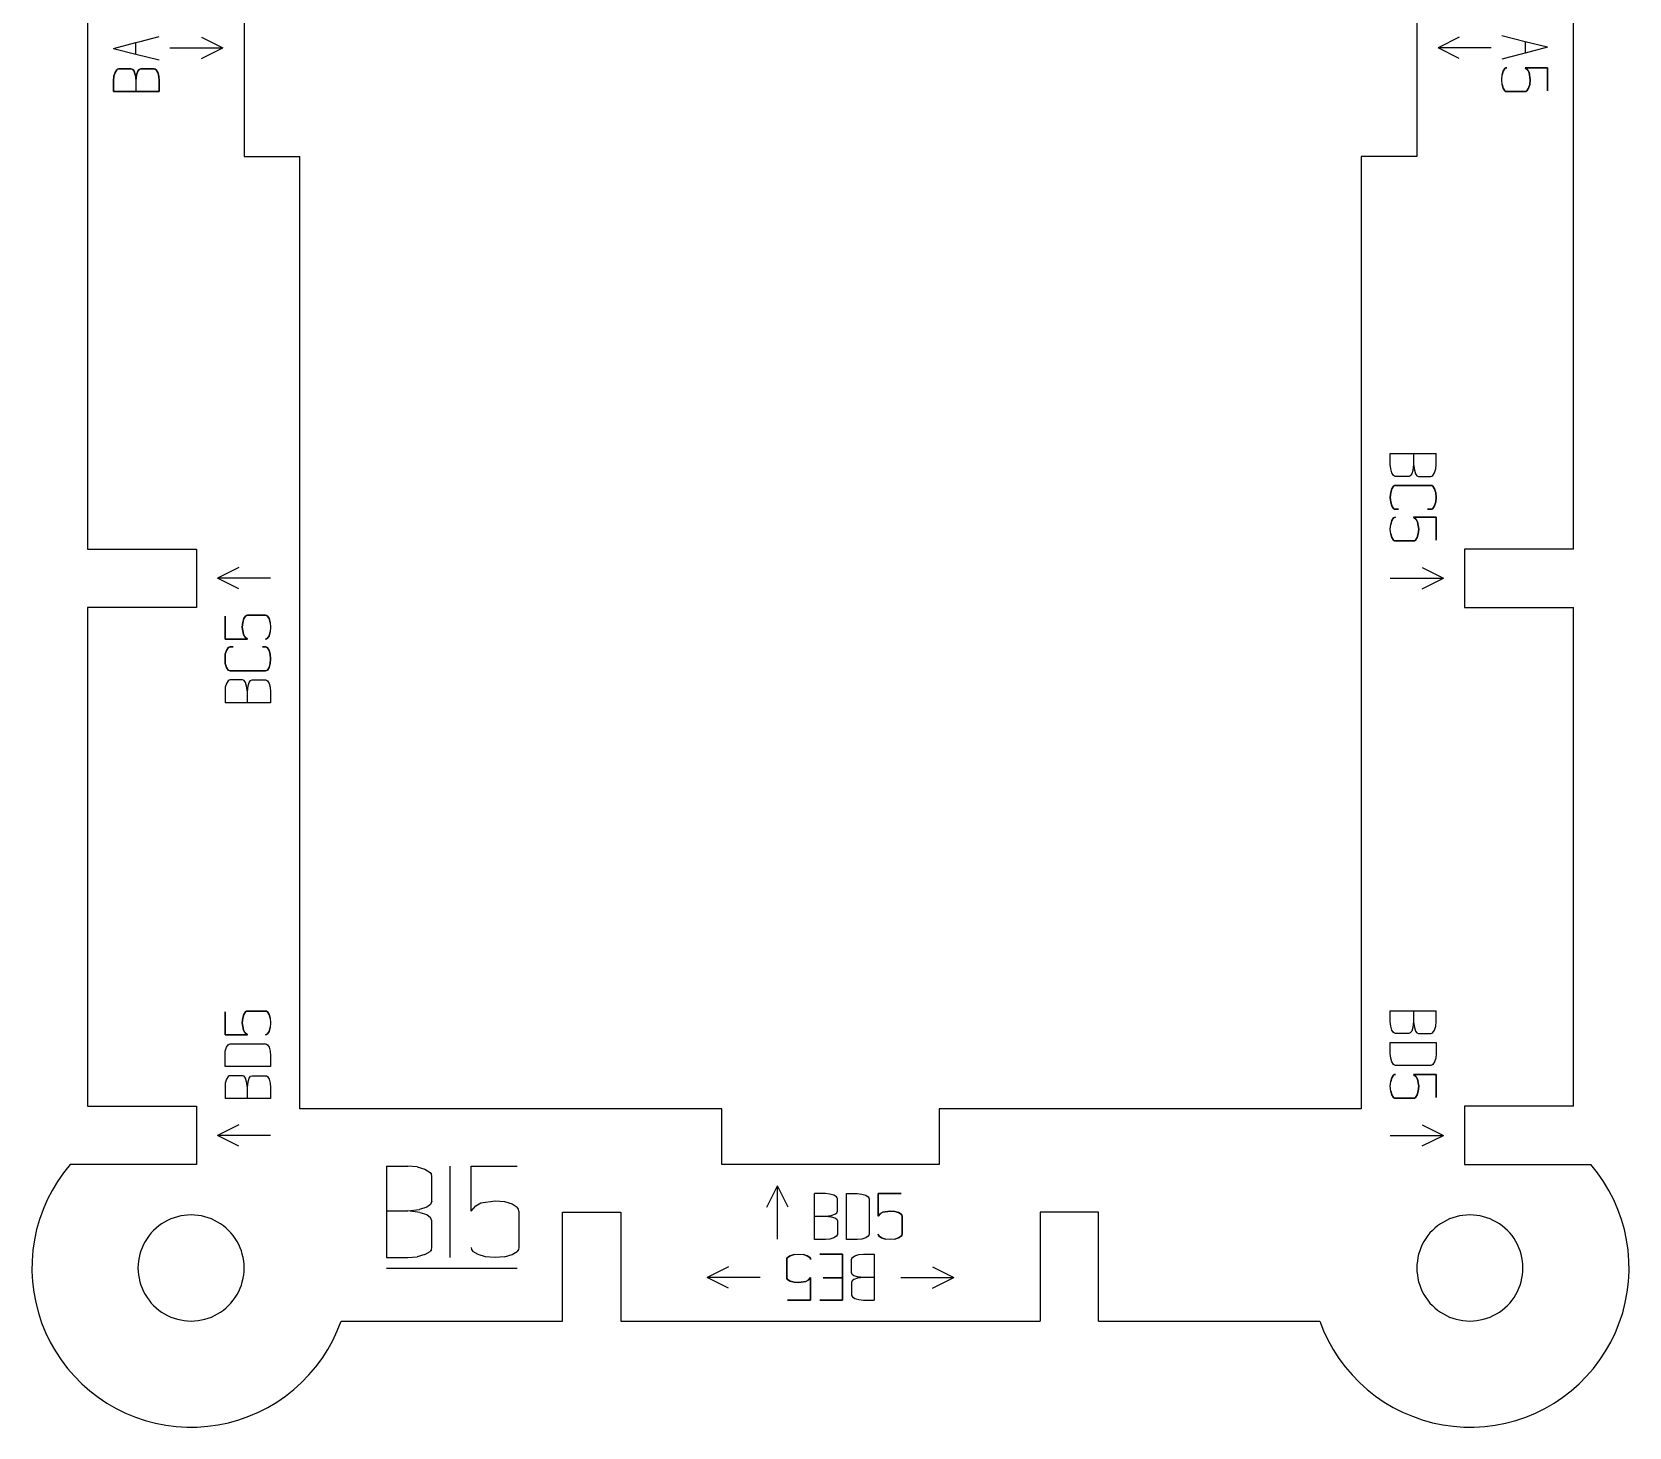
# Model space of a CAD drawing. Header units: millimetres. Extents: x 1085 to 1236, y -362 to -102.
# Drawn here: x 1085.3 to 1235.8, y -362.4 to -230.9 of the extents above; entities that cross this region are included whole.
import ezdxf

# ---------------------------------------------------------------- set-up
doc = ezdxf.new("R2010")
doc.units = ezdxf.units.MM
doc.layers.add('coding', color=2, linetype='Continuous')

msp = doc.modelspace()

# ---------------------------------------------------------------- linework, layer by layer
for p, q in [((1090.53, -185.11), (1090.53, -279.61)), ((1230.53, -279.61), (1230.53, -185.11)), ((1105.28, -222.11), (1105.28, -242.61)), ((1215.78, -222.11), (1215.78, -242.61)), ((1105.28, -242.61), (1110.53, -242.61)), ((1110.53, -332.36), (1110.53, -242.61)), ((1215.78, -242.61), (1210.53, -242.61)), ((1210.53, -242.61), (1210.53, -332.36)), ((1090.53, -279.61), (1100.78, -279.61)), ((1100.78, -279.61), (1100.78, -285.11)), ((1220.28, -279.61), (1220.28, -285.11)), ((1230.53, -279.61), (1220.28, -279.61)), ((1100.78, -285.11), (1090.53, -285.11)), ((1090.53, -285.11), (1090.53, -332.11)), ((1220.28, -285.11), (1230.53, -285.11)), ((1230.53, -332.11), (1230.53, -285.11)), ((1090.53, -332.11), (1100.78, -332.11)), ((1100.78, -332.11), (1100.78, -337.61)), ((1150.28, -332.36), (1110.53, -332.36)), ((1150.28, -337.61), (1150.28, -332.36)), ((1210.53, -332.36), (1170.78, -332.36)), ((1170.78, -332.36), (1170.78, -337.61)), ((1230.53, -332.11), (1220.28, -332.11)), ((1220.28, -332.11), (1220.28, -337.61)), ((1088.27, -338.38), (1087.7, -339.2)), ((1088.89, -337.61), (1088.27, -338.38)), ((1100.78, -337.61), (1088.89, -337.61)), ((1170.78, -337.61), (1150.28, -337.61)), ((1220.28, -337.61), (1232.18, -337.61)), ((1232.8, -338.38), (1232.18, -337.61)), ((1233.37, -339.2), (1232.8, -338.38)), ((1087.19, -340.05), (1086.73, -340.93)), ((1087.7, -339.2), (1087.19, -340.05)), ((1233.88, -340.05), (1233.37, -339.2)), ((1234.34, -340.93), (1233.88, -340.05)), ((1086.73, -340.93), (1086.33, -341.84)), ((1234.73, -341.84), (1234.34, -340.93)), ((1086, -342.78), (1085.73, -343.73)), ((1086.33, -341.84), (1086, -342.78)), ((1097.78, -343.03), (1097.51, -343.2)), ((1098.07, -342.87), (1097.78, -343.03)), ((1098.37, -342.74), (1098.07, -342.87)), ((1098.68, -342.62), (1098.37, -342.74)), ((1098.99, -342.53), (1098.68, -342.62)), ((1099.31, -342.45), (1098.99, -342.53)), ((1099.63, -342.4), (1099.31, -342.45)), ((1099.96, -342.37), (1099.63, -342.4)), ((1100.28, -342.36), (1099.96, -342.37)), ((1100.61, -342.37), (1100.28, -342.36)), ((1100.94, -342.4), (1100.61, -342.37)), ((1101.26, -342.45), (1100.94, -342.4)), ((1101.58, -342.53), (1101.26, -342.45)), ((1101.89, -342.62), (1101.58, -342.53)), ((1102.2, -342.74), (1101.89, -342.62)), ((1102.5, -342.87), (1102.2, -342.74)), ((1102.78, -343.03), (1102.5, -342.87)), ((1103.06, -343.2), (1102.78, -343.03)), ((1135.28, -352.36), (1135.28, -342.11)), ((1135.28, -342.11), (1140.78, -342.11)), ((1140.78, -342.11), (1140.78, -352.36)), ((1180.28, -342.11), (1180.28, -352.36)), ((1185.78, -342.11), (1180.28, -342.11)), ((1185.78, -352.36), (1185.78, -342.11)), ((1218.28, -343.03), (1218.01, -343.2)), ((1218.57, -342.87), (1218.28, -343.03)), ((1218.87, -342.74), (1218.57, -342.87)), ((1219.18, -342.62), (1218.87, -342.74)), ((1219.49, -342.53), (1219.18, -342.62)), ((1219.81, -342.45), (1219.49, -342.53)), ((1220.13, -342.4), (1219.81, -342.45)), ((1220.46, -342.37), (1220.13, -342.4)), ((1220.78, -342.36), (1220.46, -342.37)), ((1221.11, -342.37), (1220.78, -342.36)), ((1221.44, -342.4), (1221.11, -342.37)), ((1221.76, -342.45), (1221.44, -342.4)), ((1222.08, -342.53), (1221.76, -342.45)), ((1222.39, -342.62), (1222.08, -342.53)), ((1222.7, -342.74), (1222.39, -342.62)), ((1222.99, -342.87), (1222.7, -342.74)), ((1223.28, -343.03), (1222.99, -342.87)), ((1223.56, -343.2), (1223.28, -343.03)), ((1235.07, -342.78), (1234.73, -341.84)), ((1235.34, -343.73), (1235.07, -342.78)), ((1085.73, -343.73), (1085.52, -344.7)), ((1096.13, -344.58), (1095.95, -344.86)), ((1096.32, -344.31), (1096.13, -344.58)), ((1096.53, -344.06), (1096.32, -344.31)), ((1096.75, -343.82), (1096.53, -344.06)), ((1096.99, -343.6), (1096.75, -343.82)), ((1097.24, -343.39), (1096.99, -343.6)), ((1097.51, -343.2), (1097.24, -343.39)), ((1103.33, -343.39), (1103.06, -343.2)), ((1103.58, -343.6), (1103.33, -343.39)), ((1103.82, -343.82), (1103.58, -343.6)), ((1104.04, -344.06), (1103.82, -343.82)), ((1104.25, -344.31), (1104.04, -344.06)), ((1104.44, -344.58), (1104.25, -344.31)), ((1104.61, -344.86), (1104.44, -344.58)), ((1216.63, -344.58), (1216.45, -344.86)), ((1216.82, -344.31), (1216.63, -344.58)), ((1217.02, -344.06), (1216.82, -344.31)), ((1217.25, -343.82), (1217.02, -344.06)), ((1217.49, -343.6), (1217.25, -343.82)), ((1217.74, -343.39), (1217.49, -343.6)), ((1218.01, -343.2), (1217.74, -343.39)), ((1223.83, -343.39), (1223.56, -343.2)), ((1224.08, -343.6), (1223.83, -343.39)), ((1224.32, -343.82), (1224.08, -343.6)), ((1224.54, -344.06), (1224.32, -343.82)), ((1224.75, -344.31), (1224.54, -344.06)), ((1224.94, -344.58), (1224.75, -344.31)), ((1225.11, -344.86), (1224.94, -344.58)), ((1235.55, -344.7), (1235.34, -343.73)), ((1085.38, -345.69), (1085.3, -346.68)), ((1085.52, -344.7), (1085.38, -345.69)), ((1095.45, -346.06), (1095.38, -346.38)), ((1095.55, -345.75), (1095.45, -346.06)), ((1095.66, -345.45), (1095.55, -345.75)), ((1095.8, -345.15), (1095.66, -345.45)), ((1095.95, -344.86), (1095.8, -345.15)), ((1104.77, -345.15), (1104.61, -344.86)), ((1104.9, -345.45), (1104.77, -345.15)), ((1105.02, -345.75), (1104.9, -345.45)), ((1105.11, -346.06), (1105.02, -345.75)), ((1105.19, -346.38), (1105.11, -346.06)), ((1215.95, -346.06), (1215.88, -346.38)), ((1216.05, -345.75), (1215.95, -346.06)), ((1216.16, -345.45), (1216.05, -345.75)), ((1216.3, -345.15), (1216.16, -345.45)), ((1216.45, -344.86), (1216.3, -345.15)), ((1225.27, -345.15), (1225.11, -344.86)), ((1225.4, -345.45), (1225.27, -345.15)), ((1225.52, -345.75), (1225.4, -345.45)), ((1225.61, -346.06), (1225.52, -345.75)), ((1225.69, -346.38), (1225.61, -346.06)), ((1235.69, -345.69), (1235.55, -344.7)), ((1235.77, -346.68), (1235.69, -345.69)), ((1085.3, -346.68), (1085.29, -347.67)), ((1095.29, -347.03), (1095.28, -347.36)), ((1095.28, -347.36), (1095.29, -347.69)), ((1095.33, -346.71), (1095.29, -347.03)), ((1095.38, -346.38), (1095.33, -346.71)), ((1105.24, -346.71), (1105.19, -346.38)), ((1105.27, -347.03), (1105.24, -346.71)), ((1105.28, -347.36), (1105.27, -347.03)), ((1105.27, -347.69), (1105.28, -347.36)), ((1215.79, -347.03), (1215.78, -347.36)), ((1215.78, -347.36), (1215.79, -347.69)), ((1215.83, -346.71), (1215.79, -347.03)), ((1215.88, -346.38), (1215.83, -346.71)), ((1225.74, -346.71), (1225.69, -346.38)), ((1225.77, -347.03), (1225.74, -346.71)), ((1225.78, -347.36), (1225.77, -347.03)), ((1225.77, -347.69), (1225.78, -347.36)), ((1235.78, -347.67), (1235.77, -346.68)), ((1085.29, -347.67), (1085.34, -348.66)), ((1085.34, -348.66), (1085.46, -349.65)), ((1095.29, -347.69), (1095.33, -348.01)), ((1095.33, -348.01), (1095.38, -348.33)), ((1095.38, -348.33), (1095.45, -348.65)), ((1095.45, -348.65), (1095.55, -348.97)), ((1095.55, -348.97), (1095.66, -349.27)), ((1104.9, -349.27), (1105.02, -348.97)), ((1105.02, -348.97), (1105.11, -348.65)), ((1105.11, -348.65), (1105.19, -348.33)), ((1105.19, -348.33), (1105.24, -348.01)), ((1105.24, -348.01), (1105.27, -347.69)), ((1215.79, -347.69), (1215.83, -348.01)), ((1215.83, -348.01), (1215.88, -348.33)), ((1215.88, -348.33), (1215.95, -348.65)), ((1215.95, -348.65), (1216.05, -348.97)), ((1216.05, -348.97), (1216.16, -349.27)), ((1225.4, -349.27), (1225.52, -348.97)), ((1225.52, -348.97), (1225.61, -348.65)), ((1225.61, -348.65), (1225.69, -348.33)), ((1225.69, -348.33), (1225.74, -348.01)), ((1225.74, -348.01), (1225.77, -347.69)), ((1235.61, -349.65), (1235.73, -348.66)), ((1235.73, -348.66), (1235.78, -347.67)), ((1085.46, -349.65), (1085.64, -350.62)), ((1085.64, -350.62), (1085.89, -351.58)), ((1095.66, -349.27), (1095.8, -349.57)), ((1095.8, -349.57), (1095.95, -349.86)), ((1095.95, -349.86), (1096.13, -350.14)), ((1096.13, -350.14), (1096.32, -350.4)), ((1096.32, -350.4), (1096.53, -350.66)), ((1104.04, -350.66), (1104.25, -350.4)), ((1104.25, -350.4), (1104.44, -350.14)), ((1104.44, -350.14), (1104.61, -349.86)), ((1104.61, -349.86), (1104.77, -349.57)), ((1104.77, -349.57), (1104.9, -349.27)), ((1216.16, -349.27), (1216.3, -349.57)), ((1216.3, -349.57), (1216.45, -349.86)), ((1216.45, -349.86), (1216.63, -350.14)), ((1216.63, -350.14), (1216.82, -350.4)), ((1216.82, -350.4), (1217.02, -350.66)), ((1224.54, -350.66), (1224.75, -350.4)), ((1224.75, -350.4), (1224.94, -350.14)), ((1224.94, -350.14), (1225.11, -349.86)), ((1225.11, -349.86), (1225.27, -349.57)), ((1225.27, -349.57), (1225.4, -349.27)), ((1235.18, -351.58), (1235.42, -350.62)), ((1235.42, -350.62), (1235.61, -349.65)), ((1085.89, -351.58), (1086.2, -352.53)), ((1096.53, -350.66), (1096.75, -350.89)), ((1096.75, -350.89), (1096.99, -351.12)), ((1096.99, -351.12), (1097.24, -351.33)), ((1097.24, -351.33), (1097.51, -351.52)), ((1097.51, -351.52), (1097.78, -351.69)), ((1097.78, -351.69), (1098.07, -351.84)), ((1098.07, -351.84), (1098.37, -351.98)), ((1098.37, -351.98), (1098.68, -352.09)), ((1098.68, -352.09), (1098.99, -352.19)), ((1101.58, -352.19), (1101.89, -352.09)), ((1101.89, -352.09), (1102.2, -351.98)), ((1102.2, -351.98), (1102.5, -351.84)), ((1102.5, -351.84), (1102.78, -351.69)), ((1102.78, -351.69), (1103.06, -351.52)), ((1103.06, -351.52), (1103.33, -351.33)), ((1103.33, -351.33), (1103.58, -351.12)), ((1103.58, -351.12), (1103.82, -350.89)), ((1103.82, -350.89), (1104.04, -350.66)), ((1217.02, -350.66), (1217.25, -350.89)), ((1217.25, -350.89), (1217.49, -351.12)), ((1217.49, -351.12), (1217.74, -351.33)), ((1217.74, -351.33), (1218.01, -351.52)), ((1218.01, -351.52), (1218.28, -351.69)), ((1218.28, -351.69), (1218.57, -351.84)), ((1218.57, -351.84), (1218.87, -351.98)), ((1218.87, -351.98), (1219.18, -352.09)), ((1219.18, -352.09), (1219.49, -352.19)), ((1222.08, -352.19), (1222.39, -352.09)), ((1222.39, -352.09), (1222.7, -351.98)), ((1222.7, -351.98), (1222.99, -351.84)), ((1222.99, -351.84), (1223.28, -351.69)), ((1223.28, -351.69), (1223.56, -351.52)), ((1223.56, -351.52), (1223.83, -351.33)), ((1223.83, -351.33), (1224.08, -351.12)), ((1224.08, -351.12), (1224.32, -350.89)), ((1224.32, -350.89), (1224.54, -350.66)), ((1234.86, -352.53), (1235.18, -351.58)), ((1086.2, -352.53), (1086.58, -353.45)), ((1086.58, -353.45), (1087.01, -354.34)), ((1098.99, -352.19), (1099.31, -352.26)), ((1099.31, -352.26), (1099.63, -352.32)), ((1099.63, -352.32), (1099.96, -352.35)), ((1099.96, -352.35), (1100.28, -352.36)), ((1100.28, -352.36), (1100.61, -352.35)), ((1100.61, -352.35), (1100.94, -352.32)), ((1100.94, -352.32), (1101.26, -352.26)), ((1101.26, -352.26), (1101.58, -352.19)), ((1113.64, -354.18), (1114.06, -353.28)), ((1114.06, -353.28), (1114.43, -352.36)), ((1114.43, -352.36), (1135.28, -352.36)), ((1140.78, -352.36), (1180.28, -352.36)), ((1185.78, -352.36), (1206.64, -352.36)), ((1206.64, -352.36), (1207, -353.28)), ((1207, -353.28), (1207.43, -354.18)), ((1219.49, -352.19), (1219.81, -352.26)), ((1219.81, -352.26), (1220.13, -352.32)), ((1220.13, -352.32), (1220.46, -352.35)), ((1220.46, -352.35), (1220.78, -352.36)), ((1220.78, -352.36), (1221.11, -352.35)), ((1221.11, -352.35), (1221.44, -352.32)), ((1221.44, -352.32), (1221.76, -352.26)), ((1221.76, -352.26), (1222.08, -352.19)), ((1234.06, -354.34), (1234.49, -353.45)), ((1234.49, -353.45), (1234.86, -352.53)), ((1087.01, -354.34), (1087.5, -355.2)), ((1112.62, -355.89), (1113.16, -355.05)), ((1113.16, -355.05), (1113.64, -354.18)), ((1207.43, -354.18), (1207.91, -355.05)), ((1207.91, -355.05), (1208.44, -355.89)), ((1233.57, -355.2), (1234.06, -354.34)), ((1087.5, -355.2), (1088.05, -356.03)), ((1088.05, -356.03), (1088.65, -356.82)), ((1112.03, -356.68), (1112.62, -355.89)), ((1208.44, -355.89), (1209.03, -356.68)), ((1232.42, -356.82), (1233.02, -356.03)), ((1233.02, -356.03), (1233.57, -355.2)), ((1088.65, -356.82), (1089.3, -357.57)), ((1089.3, -357.57), (1090, -358.28)), ((1109.96, -358.82), (1110.7, -358.15)), ((1110.7, -358.15), (1111.39, -357.44)), ((1111.39, -357.44), (1112.03, -356.68)), ((1209.03, -356.68), (1209.68, -357.44)), ((1209.68, -357.44), (1210.37, -358.15)), ((1210.37, -358.15), (1211.11, -358.82)), ((1231.07, -358.28), (1231.77, -357.57)), ((1231.77, -357.57), (1232.42, -356.82)), ((1090, -358.28), (1090.74, -358.93)), ((1090.74, -358.93), (1091.53, -359.54)), ((1091.53, -359.54), (1092.36, -360.09)), ((1108.36, -360), (1109.18, -359.43)), ((1109.18, -359.43), (1109.96, -358.82)), ((1211.11, -358.82), (1211.89, -359.43)), ((1211.89, -359.43), (1212.7, -360)), ((1228.71, -360.09), (1229.54, -359.54)), ((1229.54, -359.54), (1230.32, -358.93)), ((1230.32, -358.93), (1231.07, -358.28)), ((1092.36, -360.09), (1093.22, -360.59)), ((1093.22, -360.59), (1094.11, -361.03)), ((1094.11, -361.03), (1095.03, -361.41)), ((1105.71, -361.34), (1106.62, -360.95)), ((1106.62, -360.95), (1107.51, -360.5)), ((1107.51, -360.5), (1108.36, -360)), ((1212.7, -360), (1213.56, -360.5)), ((1213.56, -360.5), (1214.44, -360.95)), ((1214.44, -360.95), (1215.36, -361.34)), ((1226.04, -361.41), (1226.96, -361.03)), ((1226.96, -361.03), (1227.85, -360.59)), ((1227.85, -360.59), (1228.71, -360.09)), ((1095.03, -361.41), (1095.97, -361.72)), ((1095.97, -361.72), (1096.93, -361.98)), ((1096.93, -361.98), (1097.9, -362.17)), ((1097.9, -362.17), (1098.89, -362.29)), ((1098.89, -362.29), (1099.88, -362.35)), ((1099.88, -362.35), (1100.87, -362.35)), ((1100.87, -362.35), (1101.86, -362.28)), ((1101.86, -362.28), (1102.84, -362.14)), ((1102.84, -362.14), (1103.82, -361.94)), ((1103.82, -361.94), (1104.77, -361.67)), ((1104.77, -361.67), (1105.71, -361.34)), ((1215.36, -361.34), (1216.29, -361.67)), ((1216.29, -361.67), (1217.25, -361.94)), ((1217.25, -361.94), (1218.22, -362.14)), ((1218.22, -362.14), (1219.21, -362.28)), ((1219.21, -362.28), (1220.2, -362.35)), ((1220.2, -362.35), (1221.19, -362.35)), ((1221.19, -362.35), (1222.18, -362.29)), ((1222.18, -362.29), (1223.17, -362.17)), ((1223.17, -362.17), (1224.14, -361.98)), ((1224.14, -361.98), (1225.1, -361.72)), ((1225.1, -361.72), (1226.04, -361.41))]:
    msp.add_line(p, q)
at = {"layer": 'coding'}
for p, q in [((1095.47, -231.77), (1097.28, -231.3)), ((1101.28, -231.36), (1103.28, -232.36)), ((1219.78, -231.36), (1217.78, -232.36)), ((1225.98, -231.78), (1223.78, -231.23)), ((1092.97, -232.42), (1095.09, -231.87)), ((1092.97, -232.42), (1095.09, -232.94)), ((1095.09, -231.87), (1095.46, -231.77)), ((1095.09, -232.94), (1095.09, -231.87)), ((1095.09, -232.94), (1097.28, -233.48)), ((1098.28, -232.36), (1103.28, -232.36)), ((1101.28, -233.36), (1103.28, -232.36)), ((1222.78, -232.36), (1217.78, -232.36)), ((1219.78, -233.36), (1217.78, -232.36)), ((1225.6, -232.95), (1223.78, -233.42)), ((1225.98, -232.85), (1225.61, -232.95)), ((1228.1, -232.3), (1225.98, -231.78)), ((1225.98, -231.78), (1225.98, -232.85)), ((1228.1, -232.3), (1225.98, -232.85)), ((1093.12, -234.67), (1093.01, -235.03)), ((1093.01, -235.03), (1093.12, -234.67)), ((1093.28, -234.42), (1093.12, -234.67)), ((1093.12, -234.67), (1093.28, -234.42)), ((1093.36, -234.36), (1093.28, -234.42)), ((1093.28, -234.42), (1093.36, -234.36)), ((1093.46, -234.34), (1093.36, -234.36)), ((1093.36, -234.36), (1093.46, -234.34)), ((1094.62, -234.34), (1093.46, -234.34)), ((1093.46, -234.34), (1094.62, -234.34)), ((1094.78, -234.4), (1094.62, -234.34)), ((1094.62, -234.34), (1094.78, -234.4)), ((1094.92, -234.57), (1094.78, -234.4)), ((1094.78, -234.4), (1094.92, -234.57)), ((1095.02, -234.91), (1094.92, -234.57)), ((1094.92, -234.57), (1095.02, -234.91)), ((1095.15, -234.9), (1095.26, -234.57)), ((1095.26, -234.57), (1095.15, -234.9)), ((1095.26, -234.57), (1095.39, -234.4)), ((1095.4, -234.4), (1095.26, -234.57)), ((1095.39, -234.4), (1095.55, -234.34)), ((1095.55, -234.34), (1095.4, -234.4)), ((1095.55, -234.34), (1096.8, -234.34)), ((1096.8, -234.34), (1095.55, -234.34)), ((1096.8, -234.34), (1096.9, -234.36)), ((1096.9, -234.36), (1096.8, -234.34)), ((1096.9, -234.36), (1096.99, -234.42)), ((1096.99, -234.42), (1096.9, -234.36)), ((1096.99, -234.42), (1097.15, -234.67)), ((1097.15, -234.67), (1096.99, -234.42)), ((1097.15, -234.67), (1097.25, -235.03)), ((1097.25, -235.03), (1097.15, -234.67)), ((1223.82, -234.91), (1223.92, -234.55)), ((1223.92, -234.55), (1223.82, -234.91)), ((1223.92, -234.55), (1224.08, -234.31)), ((1224.08, -234.31), (1223.92, -234.55)), ((1224.08, -234.31), (1224.17, -234.25)), ((1224.17, -234.25), (1224.08, -234.31)), ((1224.17, -234.25), (1224.26, -234.23)), ((1224.26, -234.23), (1224.17, -234.25)), ((1226.23, -234.45), (1225.98, -234.23)), ((1225.98, -234.23), (1228.09, -234.23)), ((1228.09, -234.23), (1225.98, -234.23)), ((1225.98, -234.23), (1226.23, -234.45)), ((1226.36, -234.68), (1226.23, -234.45)), ((1226.23, -234.45), (1226.36, -234.68)), ((1226.46, -235.36), (1226.36, -234.68)), ((1226.36, -234.68), (1226.46, -235.36)), ((1228.09, -234.23), (1228.09, -236.4)), ((1228.09, -236.4), (1228.09, -234.23)), ((1093.01, -235.03), (1092.98, -235.46)), ((1092.98, -235.46), (1093.01, -235.03)), ((1092.98, -235.46), (1092.98, -236.48)), ((1092.98, -236.48), (1092.98, -235.46)), ((1095.02, -234.91), (1095.09, -235.46)), ((1095.15, -234.9), (1095.09, -235.46)), ((1095.09, -235.46), (1095.09, -236.48)), ((1097.25, -235.03), (1097.28, -235.46)), ((1097.28, -235.46), (1097.25, -235.03)), ((1097.28, -235.46), (1097.28, -236.48)), ((1097.28, -236.48), (1097.28, -235.46)), ((1223.78, -235.36), (1223.82, -234.91)), ((1223.82, -235.8), (1223.78, -235.36)), ((1223.82, -235.8), (1223.92, -236.16)), ((1223.92, -236.16), (1223.82, -235.8)), ((1223.92, -236.16), (1224.08, -236.4)), ((1224.08, -236.4), (1223.92, -236.16)), ((1226.16, -236.4), (1226.32, -236.16)), ((1226.32, -236.16), (1226.16, -236.4)), ((1226.32, -236.16), (1226.42, -235.8)), ((1226.42, -235.8), (1226.32, -236.16)), ((1226.42, -235.8), (1226.46, -235.36)), ((1226.46, -235.36), (1226.42, -235.8)), ((1092.98, -236.48), (1097.28, -236.48)), ((1095.09, -236.48), (1092.98, -236.48)), ((1097.28, -236.48), (1095.09, -236.48)), ((1224.08, -236.4), (1224.17, -236.46)), ((1224.17, -236.46), (1224.08, -236.4)), ((1224.17, -236.46), (1224.26, -236.48)), ((1224.26, -236.48), (1224.17, -236.46)), ((1224.26, -236.48), (1225.98, -236.48)), ((1225.98, -236.48), (1224.26, -236.48)), ((1225.98, -236.48), (1226.07, -236.46)), ((1226.07, -236.46), (1225.98, -236.48)), ((1226.07, -236.46), (1226.16, -236.4)), ((1226.16, -236.4), (1226.07, -236.46)), ((1213.28, -270.6), (1215.48, -270.6)), ((1213.28, -271.62), (1213.28, -270.6)), ((1215.48, -270.6), (1215.48, -271.62)), ((1215.48, -270.6), (1217.59, -270.6)), ((1217.59, -271.62), (1217.59, -270.6)), ((1213.32, -272.05), (1213.28, -271.62)), ((1213.42, -272.42), (1213.32, -272.05)), ((1215.41, -272.18), (1215.31, -272.52)), ((1215.48, -271.62), (1215.41, -272.18)), ((1215.48, -271.62), (1215.55, -272.17)), ((1215.55, -272.17), (1215.65, -272.52)), ((1217.45, -272.42), (1217.56, -272.05)), ((1217.56, -272.05), (1217.59, -271.62)), ((1213.58, -272.66), (1213.42, -272.42)), ((1213.42, -273.92), (1213.58, -273.68)), ((1213.58, -273.68), (1213.42, -273.92)), ((1213.67, -272.73), (1213.58, -272.66)), ((1213.58, -273.68), (1213.67, -273.62)), ((1213.67, -273.62), (1213.58, -273.68)), ((1213.76, -272.75), (1213.67, -272.73)), ((1213.67, -273.62), (1213.76, -273.6)), ((1213.76, -273.6), (1213.67, -273.62)), ((1215.02, -272.75), (1213.76, -272.75)), ((1213.76, -273.6), (1217.11, -273.6)), ((1217.11, -273.6), (1213.76, -273.6)), ((1215.17, -272.69), (1215.02, -272.75)), ((1215.31, -272.52), (1215.17, -272.69)), ((1215.65, -272.52), (1215.79, -272.69)), ((1215.79, -272.69), (1215.94, -272.75)), ((1215.94, -272.75), (1217.11, -272.75)), ((1217.11, -272.75), (1217.2, -272.73)), ((1217.11, -273.6), (1217.21, -273.62)), ((1217.21, -273.62), (1217.11, -273.6)), ((1217.2, -272.73), (1217.29, -272.66)), ((1217.21, -273.62), (1217.3, -273.68)), ((1217.3, -273.68), (1217.21, -273.62)), ((1217.29, -272.66), (1217.45, -272.42)), ((1217.3, -273.68), (1217.45, -273.92)), ((1217.45, -273.92), (1217.3, -273.68)), ((1213.28, -274.73), (1213.32, -274.28)), ((1213.32, -274.28), (1213.28, -274.73)), ((1213.32, -275.17), (1213.28, -274.73)), ((1213.28, -274.73), (1213.32, -275.17)), ((1213.32, -274.28), (1213.42, -273.92)), ((1213.42, -273.92), (1213.32, -274.28)), ((1213.42, -275.52), (1213.32, -275.17)), ((1213.32, -275.17), (1213.42, -275.52)), ((1217.45, -273.92), (1217.56, -274.29)), ((1217.56, -274.29), (1217.45, -273.92)), ((1217.56, -275.16), (1217.45, -275.52)), ((1217.45, -275.52), (1217.56, -275.16)), ((1217.56, -274.29), (1217.59, -274.73)), ((1217.59, -274.73), (1217.56, -274.29)), ((1217.59, -274.73), (1217.56, -275.16)), ((1217.56, -275.16), (1217.59, -274.73)), ((1213.58, -275.77), (1213.42, -275.52)), ((1213.42, -275.52), (1213.58, -275.77)), ((1213.42, -276.91), (1213.58, -276.67)), ((1213.58, -276.67), (1213.42, -276.91)), ((1213.67, -275.83), (1213.58, -275.77)), ((1213.58, -275.77), (1213.67, -275.83)), ((1213.58, -276.67), (1213.67, -276.61)), ((1213.67, -276.61), (1213.58, -276.67)), ((1213.76, -275.85), (1213.67, -275.83)), ((1213.67, -275.83), (1213.76, -275.85)), ((1213.67, -276.61), (1213.76, -276.59)), ((1213.76, -276.59), (1213.67, -276.61)), ((1214.07, -275.85), (1213.76, -275.85)), ((1213.76, -275.85), (1214.07, -275.85)), ((1215.73, -276.81), (1215.48, -276.59)), ((1215.48, -276.59), (1217.59, -276.59)), ((1217.59, -276.59), (1215.48, -276.59)), ((1215.48, -276.59), (1215.73, -276.81)), ((1215.86, -277.04), (1215.73, -276.81)), ((1215.73, -276.81), (1215.86, -277.04)), ((1217.11, -275.85), (1216.8, -275.85)), ((1216.8, -275.85), (1217.11, -275.85)), ((1217.2, -275.83), (1217.11, -275.85)), ((1217.11, -275.85), (1217.2, -275.83)), ((1217.29, -275.77), (1217.2, -275.83)), ((1217.2, -275.83), (1217.29, -275.77)), ((1217.45, -275.52), (1217.29, -275.77)), ((1217.29, -275.77), (1217.45, -275.52)), ((1217.59, -276.59), (1217.59, -278.77)), ((1217.59, -278.77), (1217.59, -276.59)), ((1213.28, -277.72), (1213.32, -277.28)), ((1213.32, -278.16), (1213.28, -277.72)), ((1213.32, -277.28), (1213.42, -276.91)), ((1213.42, -276.91), (1213.32, -277.28)), ((1213.32, -278.16), (1213.42, -278.52)), ((1213.42, -278.52), (1213.32, -278.16)), ((1215.82, -278.52), (1215.92, -278.16)), ((1215.92, -278.16), (1215.82, -278.52)), ((1215.96, -277.72), (1215.86, -277.04)), ((1215.86, -277.04), (1215.96, -277.72)), ((1215.92, -278.16), (1215.96, -277.72)), ((1215.96, -277.72), (1215.92, -278.16)), ((1213.42, -278.52), (1213.58, -278.76)), ((1213.58, -278.76), (1213.42, -278.52)), ((1213.58, -278.76), (1213.67, -278.82)), ((1213.67, -278.82), (1213.58, -278.76)), ((1213.67, -278.82), (1213.76, -278.84)), ((1213.76, -278.84), (1213.67, -278.82)), ((1213.76, -278.84), (1215.48, -278.84)), ((1215.48, -278.84), (1213.76, -278.84)), ((1215.48, -278.84), (1215.57, -278.82)), ((1215.57, -278.82), (1215.48, -278.84)), ((1215.57, -278.82), (1215.66, -278.76)), ((1215.66, -278.76), (1215.57, -278.82)), ((1215.66, -278.76), (1215.82, -278.52)), ((1215.82, -278.52), (1215.66, -278.76)), ((1104.78, -281.34), (1102.78, -282.34)), ((1216.28, -281.34), (1218.28, -282.34)), ((1107.78, -282.34), (1102.78, -282.34)), ((1104.78, -283.34), (1102.78, -282.34)), ((1213.28, -282.34), (1218.28, -282.34)), ((1216.28, -283.34), (1218.28, -282.34)), ((1103.48, -288.09), (1103.48, -285.92)), ((1103.48, -285.92), (1103.48, -288.09)), ((1105.41, -285.92), (1105.25, -286.16)), ((1105.25, -286.16), (1105.41, -285.92)), ((1105.5, -285.86), (1105.41, -285.92)), ((1105.41, -285.92), (1105.5, -285.86)), ((1105.59, -285.84), (1105.5, -285.86)), ((1105.5, -285.86), (1105.59, -285.84)), ((1107.3, -285.84), (1105.59, -285.84)), ((1105.59, -285.84), (1107.3, -285.84)), ((1107.4, -285.86), (1107.3, -285.84)), ((1107.3, -285.84), (1107.4, -285.86)), ((1107.49, -285.92), (1107.4, -285.86)), ((1107.4, -285.86), (1107.49, -285.92)), ((1107.64, -286.16), (1107.49, -285.92)), ((1107.49, -285.92), (1107.64, -286.16)), ((1105.15, -286.52), (1105.11, -286.96)), ((1105.11, -286.96), (1105.15, -286.52)), ((1105.11, -286.96), (1105.21, -287.64)), ((1105.21, -287.64), (1105.11, -286.96)), ((1105.25, -286.16), (1105.15, -286.52)), ((1105.15, -286.52), (1105.25, -286.16)), ((1107.75, -286.52), (1107.64, -286.16)), ((1107.64, -286.16), (1107.75, -286.52)), ((1107.75, -287.41), (1107.64, -287.77)), ((1107.64, -287.77), (1107.75, -287.41)), ((1107.75, -286.52), (1107.78, -286.96)), ((1107.78, -286.96), (1107.75, -287.41)), ((1105.59, -288.09), (1103.48, -288.09)), ((1103.48, -288.09), (1105.59, -288.09)), ((1103.62, -289.16), (1103.78, -288.91)), ((1103.78, -288.91), (1103.62, -289.16)), ((1103.78, -288.91), (1103.86, -288.85)), ((1103.86, -288.85), (1103.78, -288.91)), ((1103.86, -288.85), (1103.96, -288.83)), ((1103.96, -288.83), (1103.86, -288.85)), ((1103.96, -288.83), (1104.26, -288.83)), ((1104.26, -288.83), (1103.96, -288.83)), ((1105.21, -287.64), (1105.34, -287.87)), ((1105.34, -287.87), (1105.21, -287.64)), ((1105.34, -287.87), (1105.59, -288.09)), ((1105.59, -288.09), (1105.34, -287.87)), ((1107, -288.83), (1107.3, -288.83)), ((1107.3, -288.83), (1107, -288.83)), ((1107.4, -288.07), (1107.3, -288.09)), ((1107.3, -288.09), (1107.4, -288.07)), ((1107.3, -288.83), (1107.4, -288.85)), ((1107.4, -288.85), (1107.3, -288.83)), ((1107.49, -288.01), (1107.4, -288.07)), ((1107.4, -288.07), (1107.49, -288.01)), ((1107.4, -288.85), (1107.49, -288.91)), ((1107.49, -288.91), (1107.4, -288.85)), ((1107.64, -287.77), (1107.49, -288.01)), ((1107.49, -288.01), (1107.64, -287.77)), ((1107.49, -288.91), (1107.65, -289.16)), ((1107.65, -289.16), (1107.49, -288.91)), ((1103.48, -289.95), (1103.51, -289.52)), ((1103.51, -289.52), (1103.48, -289.95)), ((1103.51, -290.39), (1103.48, -289.95)), ((1103.48, -289.95), (1103.51, -290.39)), ((1103.51, -289.52), (1103.62, -289.16)), ((1103.62, -289.16), (1103.51, -289.52)), ((1103.62, -290.76), (1103.51, -290.39)), ((1103.51, -290.39), (1103.62, -290.76)), ((1107.65, -289.16), (1107.75, -289.51)), ((1107.75, -289.51), (1107.65, -289.16)), ((1107.75, -290.4), (1107.65, -290.76)), ((1107.65, -290.76), (1107.75, -290.4)), ((1107.75, -289.51), (1107.78, -289.95)), ((1107.78, -289.95), (1107.75, -289.51)), ((1107.78, -289.95), (1107.75, -290.4)), ((1107.75, -290.4), (1107.78, -289.95)), ((1103.77, -291), (1103.62, -290.76)), ((1103.62, -290.76), (1103.77, -291)), ((1103.86, -291.06), (1103.77, -291)), ((1103.77, -291), (1103.86, -291.06)), ((1103.86, -291.95), (1103.78, -292.02)), ((1103.96, -291.08), (1103.86, -291.06)), ((1103.86, -291.06), (1103.96, -291.08)), ((1103.96, -291.93), (1103.86, -291.95)), ((1107.3, -291.08), (1103.96, -291.08)), ((1103.96, -291.08), (1107.3, -291.08)), ((1105.12, -291.93), (1103.96, -291.93)), ((1105.28, -291.99), (1105.12, -291.93)), ((1105.89, -291.99), (1106.05, -291.93)), ((1106.05, -291.93), (1107.3, -291.93)), ((1107.4, -291.06), (1107.3, -291.08)), ((1107.3, -291.08), (1107.4, -291.06)), ((1107.3, -291.93), (1107.4, -291.95)), ((1107.49, -291), (1107.4, -291.06)), ((1107.4, -291.06), (1107.49, -291)), ((1107.4, -291.95), (1107.49, -292.02)), ((1107.65, -290.76), (1107.49, -291)), ((1107.49, -291), (1107.65, -290.76)), ((1103.51, -292.63), (1103.48, -293.06)), ((1103.48, -293.06), (1103.48, -294.08)), ((1103.62, -292.26), (1103.51, -292.63)), ((1103.78, -292.02), (1103.62, -292.26)), ((1105.42, -292.17), (1105.28, -291.99)), ((1105.52, -292.51), (1105.42, -292.17)), ((1105.59, -293.06), (1105.52, -292.51)), ((1105.59, -293.06), (1105.65, -292.5)), ((1105.59, -294.08), (1105.59, -293.06)), ((1105.65, -292.5), (1105.76, -292.17)), ((1105.76, -292.17), (1105.89, -291.99)), ((1107.49, -292.02), (1107.65, -292.26)), ((1107.65, -292.26), (1107.75, -292.63)), ((1107.75, -292.63), (1107.78, -293.06)), ((1107.78, -293.06), (1107.78, -294.08)), ((1105.59, -294.08), (1103.48, -294.08)), ((1107.78, -294.08), (1105.59, -294.08)), ((1103.48, -325.38), (1103.48, -323.21)), ((1103.48, -323.21), (1103.48, -325.38)), ((1105.25, -323.46), (1105.15, -323.82)), ((1105.15, -323.82), (1105.25, -323.46)), ((1105.41, -323.22), (1105.25, -323.46)), ((1105.25, -323.46), (1105.41, -323.22)), ((1105.5, -323.16), (1105.41, -323.22)), ((1105.41, -323.22), (1105.5, -323.16)), ((1105.59, -323.14), (1105.5, -323.16)), ((1105.5, -323.16), (1105.59, -323.14)), ((1107.3, -323.14), (1105.59, -323.14)), ((1105.59, -323.14), (1107.3, -323.14)), ((1107.4, -323.16), (1107.3, -323.14)), ((1107.3, -323.14), (1107.4, -323.16)), ((1107.49, -323.22), (1107.4, -323.16)), ((1107.4, -323.16), (1107.49, -323.22)), ((1107.64, -323.46), (1107.49, -323.22)), ((1107.49, -323.22), (1107.64, -323.46)), ((1107.75, -323.82), (1107.64, -323.46)), ((1107.64, -323.46), (1107.75, -323.82)), ((1213.28, -323.12), (1215.48, -323.12)), ((1213.28, -324.13), (1213.28, -323.12)), ((1215.48, -323.12), (1215.48, -324.13)), ((1215.48, -323.12), (1217.59, -323.12)), ((1217.59, -324.13), (1217.59, -323.12)), ((1105.15, -323.82), (1105.11, -324.26)), ((1105.11, -324.26), (1105.15, -323.82)), ((1105.11, -324.26), (1105.21, -324.93)), ((1105.21, -324.93), (1105.11, -324.26)), ((1105.21, -324.93), (1105.34, -325.16)), ((1105.34, -325.16), (1105.21, -324.93)), ((1107.64, -325.06), (1107.49, -325.3)), ((1107.49, -325.3), (1107.64, -325.06)), ((1107.75, -324.7), (1107.64, -325.06)), ((1107.64, -325.06), (1107.75, -324.7)), ((1107.75, -323.82), (1107.78, -324.26)), ((1107.78, -324.26), (1107.75, -324.7)), ((1213.32, -324.57), (1213.28, -324.13)), ((1213.42, -324.93), (1213.32, -324.57)), ((1213.58, -325.18), (1213.42, -324.93)), ((1215.31, -325.03), (1215.17, -325.2)), ((1215.41, -324.69), (1215.31, -325.03)), ((1215.48, -324.13), (1215.41, -324.69)), ((1215.48, -324.13), (1215.55, -324.69)), ((1215.55, -324.69), (1215.65, -325.03)), ((1215.65, -325.03), (1215.79, -325.2)), ((1217.29, -325.18), (1217.45, -324.93)), ((1217.45, -324.93), (1217.56, -324.56)), ((1217.56, -324.56), (1217.59, -324.13)), ((1105.59, -325.38), (1103.48, -325.38)), ((1103.48, -325.38), (1105.59, -325.38)), ((1103.51, -326.93), (1103.62, -326.56)), ((1103.62, -326.56), (1103.78, -326.32)), ((1103.78, -326.32), (1103.86, -326.26)), ((1103.86, -326.26), (1103.96, -326.24)), ((1103.96, -326.24), (1107.3, -326.24)), ((1105.34, -325.16), (1105.59, -325.38)), ((1105.59, -325.38), (1105.34, -325.16)), ((1107.4, -325.36), (1107.3, -325.38)), ((1107.3, -325.38), (1107.4, -325.36)), ((1107.3, -326.24), (1107.4, -326.26)), ((1107.49, -325.3), (1107.4, -325.36)), ((1107.4, -325.36), (1107.49, -325.3)), ((1107.4, -326.26), (1107.49, -326.32)), ((1107.49, -326.32), (1107.65, -326.56)), ((1107.65, -326.56), (1107.75, -326.92)), ((1213.28, -326.11), (1217.59, -326.11)), ((1213.28, -327.13), (1213.28, -326.11)), ((1213.67, -325.24), (1213.58, -325.18)), ((1213.76, -325.26), (1213.67, -325.24)), ((1215.02, -325.26), (1213.76, -325.26)), ((1215.17, -325.2), (1215.02, -325.26)), ((1215.79, -325.2), (1215.94, -325.26)), ((1215.94, -325.26), (1217.11, -325.26)), ((1217.11, -325.26), (1217.2, -325.24)), ((1217.2, -325.24), (1217.29, -325.18)), ((1217.59, -326.11), (1217.59, -327.13)), ((1103.48, -327.36), (1103.51, -326.93)), ((1103.48, -328.38), (1103.48, -327.36)), ((1107.75, -326.92), (1107.78, -327.36)), ((1107.78, -327.36), (1107.78, -328.38)), ((1213.32, -327.57), (1213.28, -327.13)), ((1213.42, -327.93), (1213.32, -327.57)), ((1213.58, -328.17), (1213.42, -327.93)), ((1217.45, -327.93), (1217.29, -328.17)), ((1217.56, -327.57), (1217.45, -327.93)), ((1217.59, -327.13), (1217.56, -327.57)), ((1107.78, -328.38), (1103.48, -328.38)), ((1103.62, -329.57), (1103.51, -329.93)), ((1103.78, -329.32), (1103.62, -329.57)), ((1103.86, -329.26), (1103.78, -329.32)), ((1103.96, -329.24), (1103.86, -329.26)), ((1105.12, -329.24), (1103.96, -329.24)), ((1105.28, -329.29), (1105.12, -329.24)), ((1105.42, -329.47), (1105.28, -329.29)), ((1105.52, -329.81), (1105.42, -329.47)), ((1105.65, -329.8), (1105.76, -329.47)), ((1105.76, -329.47), (1105.89, -329.29)), ((1105.89, -329.29), (1106.05, -329.24)), ((1106.05, -329.24), (1107.3, -329.24)), ((1107.3, -329.24), (1107.4, -329.26)), ((1107.4, -329.26), (1107.49, -329.32)), ((1107.49, -329.32), (1107.65, -329.57)), ((1107.65, -329.57), (1107.75, -329.93)), ((1213.32, -329.79), (1213.42, -329.43)), ((1213.42, -329.43), (1213.32, -329.79)), ((1213.42, -329.43), (1213.58, -329.19)), ((1213.58, -329.19), (1213.42, -329.43)), ((1213.67, -328.24), (1213.58, -328.17)), ((1213.58, -329.19), (1213.67, -329.13)), ((1213.67, -329.13), (1213.58, -329.19)), ((1213.76, -328.26), (1213.67, -328.24)), ((1213.67, -329.13), (1213.76, -329.11)), ((1213.76, -329.11), (1213.67, -329.13)), ((1217.11, -328.26), (1213.76, -328.26)), ((1215.73, -329.33), (1215.48, -329.11)), ((1215.48, -329.11), (1217.59, -329.11)), ((1217.59, -329.11), (1215.48, -329.11)), ((1215.48, -329.11), (1215.73, -329.33)), ((1215.86, -329.56), (1215.73, -329.33)), ((1215.73, -329.33), (1215.86, -329.56)), ((1215.96, -330.23), (1215.86, -329.56)), ((1215.86, -329.56), (1215.96, -330.23)), ((1217.2, -328.24), (1217.11, -328.26)), ((1217.29, -328.17), (1217.2, -328.24)), ((1217.59, -329.11), (1217.59, -331.28)), ((1217.59, -331.28), (1217.59, -329.11)), ((1103.51, -329.93), (1103.48, -330.36)), ((1103.48, -330.36), (1103.48, -331.38)), ((1105.59, -330.36), (1105.52, -329.81)), ((1105.59, -330.36), (1105.65, -329.8)), ((1105.59, -331.38), (1105.59, -330.36)), ((1107.75, -329.93), (1107.78, -330.36)), ((1107.78, -330.36), (1107.78, -331.38)), ((1213.28, -330.23), (1213.32, -329.79)), ((1213.32, -330.68), (1213.28, -330.23)), ((1213.32, -330.68), (1213.42, -331.04)), ((1213.42, -331.04), (1213.32, -330.68)), ((1213.42, -331.04), (1213.58, -331.28)), ((1213.58, -331.28), (1213.42, -331.04)), ((1215.66, -331.28), (1215.82, -331.04)), ((1215.82, -331.04), (1215.66, -331.28)), ((1215.82, -331.04), (1215.92, -330.68)), ((1215.92, -330.68), (1215.82, -331.04)), ((1215.92, -330.68), (1215.96, -330.23)), ((1215.96, -330.23), (1215.92, -330.68)), ((1105.59, -331.38), (1103.48, -331.38)), ((1107.78, -331.38), (1105.59, -331.38)), ((1213.58, -331.28), (1213.67, -331.34)), ((1213.67, -331.34), (1213.58, -331.28)), ((1213.67, -331.34), (1213.76, -331.36)), ((1213.76, -331.36), (1213.67, -331.34)), ((1213.76, -331.36), (1215.48, -331.36)), ((1215.48, -331.36), (1213.76, -331.36)), ((1215.48, -331.36), (1215.57, -331.34)), ((1215.57, -331.34), (1215.48, -331.36)), ((1215.57, -331.34), (1215.66, -331.28)), ((1215.66, -331.28), (1215.57, -331.34)), ((1104.78, -333.88), (1102.78, -334.88)), ((1216.28, -333.86), (1218.28, -334.86)), ((1107.78, -334.88), (1102.78, -334.88)), ((1104.78, -335.88), (1102.78, -334.88)), ((1213.28, -334.86), (1218.28, -334.86)), ((1216.28, -335.86), (1218.28, -334.86)), ((1118.69, -337.76), (1120.72, -337.76)), ((1118.69, -337.76), (1118.69, -341.98)), ((1121.58, -337.83), (1120.72, -337.76)), ((1121.58, -337.83), (1122.31, -338.05)), ((1122.31, -338.05), (1122.8, -338.36)), ((1122.8, -338.36), (1122.93, -338.54)), ((1122.97, -338.72), (1122.93, -338.54)), ((1124.68, -337.75), (1124.68, -346.38)), ((1126.68, -341.99), (1126.68, -337.76)), ((1126.68, -337.76), (1131.02, -337.76)), ((1122.97, -341.06), (1122.97, -338.72)), ((1154.53, -341.63), (1155.53, -339.63)), ((1155.53, -344.63), (1155.53, -339.63)), ((1156.53, -341.63), (1155.53, -339.63)), ((1122.85, -341.37), (1122.51, -341.64)), ((1122.97, -341.06), (1122.85, -341.37)), ((1126.68, -341.99), (1127.12, -341.49)), ((1127.12, -341.49), (1127.58, -341.23)), ((1127.58, -341.23), (1128.93, -341.03)), ((1128.93, -341.03), (1129.81, -341.1)), ((1129.81, -341.1), (1130.53, -341.31)), ((1130.53, -341.31), (1131.01, -341.62)), ((1160.05, -340.35), (1159.03, -340.35)), ((1159.03, -342.46), (1159.03, -340.35)), ((1160.48, -340.39), (1160.05, -340.35)), ((1160.84, -340.5), (1160.48, -340.39)), ((1161.09, -340.65), (1160.84, -340.5)), ((1161.15, -340.74), (1161.09, -340.65)), ((1161.18, -340.83), (1161.15, -340.74)), ((1161.18, -342), (1161.18, -340.83)), ((1162.03, -344.66), (1162.03, -340.35)), ((1162.03, -340.35), (1163.05, -340.35)), ((1163.05, -340.35), (1163.48, -340.39)), ((1163.48, -340.39), (1163.85, -340.5)), ((1163.85, -340.5), (1164.09, -340.65)), ((1164.09, -340.65), (1164.15, -340.74)), ((1164.15, -340.74), (1164.17, -340.83)), ((1164.17, -340.83), (1164.17, -344.18)), ((1165.03, -342.47), (1165.03, -340.35)), ((1165.03, -340.35), (1167.2, -340.35)), ((1167.2, -340.35), (1165.03, -340.35)), ((1165.03, -340.35), (1165.03, -342.47)), ((1118.69, -341.98), (1120.72, -341.98)), ((1118.69, -341.98), (1118.69, -346.38)), ((1120.72, -341.98), (1121.82, -341.85)), ((1121.84, -342.12), (1120.72, -341.98)), ((1122.51, -341.64), (1121.82, -341.85)), ((1121.84, -342.12), (1122.51, -342.33)), ((1122.51, -342.33), (1122.85, -342.6)), ((1122.97, -342.91), (1122.85, -342.6)), ((1122.97, -345.42), (1122.97, -342.91)), ((1131.13, -341.8), (1131.01, -341.62)), ((1131.17, -341.99), (1131.13, -341.8)), ((1131.17, -341.99), (1131.17, -345.42)), ((1159.03, -344.66), (1159.03, -342.46)), ((1159.03, -342.46), (1160.05, -342.46)), ((1160.05, -342.46), (1160.6, -342.4)), ((1160.05, -342.46), (1160.61, -342.53)), ((1160.6, -342.4), (1160.94, -342.29)), ((1160.61, -342.53), (1160.94, -342.64)), ((1160.94, -342.29), (1161.12, -342.16)), ((1160.94, -342.64), (1161.12, -342.77)), ((1161.12, -342.16), (1161.18, -342)), ((1161.12, -342.77), (1161.18, -342.93)), ((1161.18, -342.93), (1161.18, -344.18)), ((1165.25, -342.22), (1165.03, -342.47)), ((1165.03, -342.47), (1165.25, -342.22)), ((1165.48, -342.09), (1165.25, -342.22)), ((1165.25, -342.22), (1165.48, -342.09)), ((1166.15, -341.99), (1165.48, -342.09)), ((1165.48, -342.09), (1166.15, -341.99)), ((1166.59, -342.02), (1166.15, -341.99)), ((1166.15, -341.99), (1166.59, -342.02)), ((1166.95, -342.13), (1166.59, -342.02)), ((1166.59, -342.02), (1166.95, -342.13)), ((1167.2, -342.28), (1166.95, -342.13)), ((1166.95, -342.13), (1167.2, -342.28)), ((1167.26, -342.37), (1167.2, -342.28)), ((1167.2, -342.28), (1167.26, -342.37)), ((1167.28, -342.47), (1167.26, -342.37)), ((1167.26, -342.37), (1167.28, -342.47)), ((1167.28, -344.18), (1167.28, -342.47)), ((1167.28, -342.47), (1167.28, -344.18)), ((1160.48, -344.63), (1160.05, -344.66)), ((1160.84, -344.52), (1160.48, -344.63)), ((1161.09, -344.37), (1160.84, -344.52)), ((1161.15, -344.28), (1161.09, -344.37)), ((1161.18, -344.18), (1161.15, -344.28)), ((1163.49, -344.63), (1163.05, -344.66)), ((1163.85, -344.52), (1163.49, -344.63)), ((1164.09, -344.37), (1163.85, -344.52)), ((1164.15, -344.28), (1164.09, -344.37)), ((1164.17, -344.18), (1164.15, -344.28)), ((1165.05, -344.28), (1165.03, -344.18)), ((1165.03, -344.18), (1165.05, -344.28)), ((1165.11, -344.37), (1165.05, -344.28)), ((1165.05, -344.28), (1165.11, -344.37)), ((1165.35, -344.52), (1165.11, -344.37)), ((1165.11, -344.37), (1165.35, -344.52)), ((1165.71, -344.63), (1165.35, -344.52)), ((1165.35, -344.52), (1165.71, -344.63)), ((1166.15, -344.66), (1165.71, -344.63)), ((1166.59, -344.63), (1166.15, -344.66)), ((1166.59, -344.63), (1166.95, -344.52)), ((1166.95, -344.52), (1166.59, -344.63)), ((1166.95, -344.52), (1167.2, -344.37)), ((1167.2, -344.37), (1166.95, -344.52)), ((1167.2, -344.37), (1167.26, -344.28)), ((1167.26, -344.28), (1167.2, -344.37)), ((1167.26, -344.28), (1167.28, -344.18)), ((1167.28, -344.18), (1167.26, -344.28)), ((1122.31, -346.1), (1121.59, -346.31)), ((1122.31, -346.1), (1122.8, -345.79)), ((1122.93, -345.61), (1122.8, -345.79)), ((1122.93, -345.61), (1122.97, -345.42)), ((1126.68, -345.42), (1126.72, -345.61)), ((1126.72, -345.61), (1126.84, -345.79)), ((1127.32, -346.1), (1126.84, -345.79)), ((1128.04, -346.31), (1127.32, -346.1)), ((1129.81, -346.31), (1130.53, -346.1)), ((1130.53, -346.1), (1131.01, -345.79)), ((1131.13, -345.61), (1131.01, -345.79)), ((1131.17, -345.42), (1131.13, -345.61)), ((1157.1, -346.1), (1156.73, -346.21)), ((1156.73, -346.21), (1157.1, -346.1)), ((1157.1, -346.1), (1157.54, -346.07)), ((1157.54, -346.07), (1157.98, -346.1)), ((1157.98, -346.1), (1158.34, -346.21)), ((1158.34, -346.21), (1157.98, -346.1)), ((1160.05, -344.66), (1159.03, -344.66)), ((1161.66, -346.07), (1159.53, -346.07)), ((1159.53, -346.07), (1161.66, -346.07)), ((1161.66, -346.07), (1161.66, -350.38)), ((1161.66, -348.29), (1161.66, -346.07)), ((1163.05, -344.66), (1162.03, -344.66)), ((1162.84, -346.21), (1163.2, -346.1)), ((1163.2, -346.1), (1163.64, -346.07)), ((1163.64, -346.07), (1164.65, -346.07)), ((1164.65, -346.07), (1164.65, -348.27)), ((1118.69, -346.38), (1120.72, -346.38)), ((1118.69, -347.38), (1131.02, -347.38)), ((1120.72, -346.38), (1121.59, -346.31)), ((1128.93, -346.38), (1128.04, -346.31)), ((1129.81, -346.31), (1128.93, -346.38)), ((1150.91, -347.26), (1148.91, -348.26)), ((1156.43, -346.45), (1156.41, -346.55)), ((1156.41, -346.55), (1156.43, -346.45)), ((1156.41, -346.55), (1156.41, -348.26)), ((1156.41, -348.26), (1156.41, -346.55)), ((1156.49, -346.36), (1156.43, -346.45)), ((1156.43, -346.45), (1156.49, -346.36)), ((1156.73, -346.21), (1156.49, -346.36)), ((1156.49, -346.36), (1156.73, -346.21)), ((1158.34, -346.21), (1158.58, -346.36)), ((1158.58, -346.36), (1158.34, -346.21)), ((1158.58, -346.36), (1158.64, -346.45)), ((1158.64, -346.45), (1158.58, -346.36)), ((1158.64, -346.45), (1158.66, -346.55)), ((1158.66, -346.55), (1158.64, -346.45)), ((1162.51, -346.55), (1162.53, -346.45)), ((1162.51, -347.8), (1162.51, -346.55)), ((1162.53, -346.45), (1162.6, -346.36)), ((1162.6, -346.36), (1162.84, -346.21)), ((1170.15, -347.26), (1172.15, -348.26)), ((1153.91, -348.26), (1148.91, -348.26)), ((1150.91, -349.26), (1148.91, -348.26)), ((1156.41, -348.26), (1156.43, -348.36)), ((1156.43, -348.36), (1156.41, -348.26)), ((1156.43, -348.36), (1156.49, -348.45)), ((1156.49, -348.45), (1156.43, -348.36)), ((1156.49, -348.45), (1156.73, -348.6)), ((1156.73, -348.6), (1156.49, -348.45)), ((1156.73, -348.6), (1157.1, -348.71)), ((1157.1, -348.71), (1156.73, -348.6)), ((1157.1, -348.71), (1157.54, -348.74)), ((1157.54, -348.74), (1157.1, -348.71)), ((1157.54, -348.74), (1158.21, -348.64)), ((1158.21, -348.64), (1157.54, -348.74)), ((1158.21, -348.64), (1158.44, -348.51)), ((1158.44, -348.51), (1158.21, -348.64)), ((1158.44, -348.51), (1158.66, -348.26)), ((1158.66, -348.26), (1158.44, -348.51)), ((1158.66, -348.26), (1158.66, -350.38)), ((1158.66, -350.38), (1158.66, -348.26)), ((1161.66, -348.29), (1159.83, -348.29)), ((1159.83, -348.29), (1161.66, -348.29)), ((1161.66, -350.38), (1161.66, -348.29)), ((1162.57, -347.96), (1162.51, -347.8)), ((1162.57, -348.57), (1162.51, -348.73)), ((1162.51, -348.73), (1162.51, -349.9)), ((1162.74, -348.09), (1162.57, -347.96)), ((1162.74, -348.44), (1162.57, -348.57)), ((1163.08, -348.2), (1162.74, -348.09)), ((1163.09, -348.33), (1162.74, -348.44)), ((1163.64, -348.27), (1163.08, -348.2)), ((1163.64, -348.27), (1163.09, -348.33)), ((1164.65, -348.27), (1163.64, -348.27)), ((1164.65, -348.27), (1164.65, -350.38)), ((1167.15, -348.26), (1172.15, -348.26)), ((1170.15, -349.26), (1172.15, -348.26)), ((1158.66, -350.38), (1156.49, -350.38)), ((1156.49, -350.38), (1158.66, -350.38)), ((1161.66, -350.38), (1159.53, -350.38)), ((1159.53, -350.38), (1161.66, -350.38)), ((1162.51, -349.9), (1162.53, -349.99)), ((1162.53, -349.99), (1162.6, -350.08)), ((1162.6, -350.08), (1162.84, -350.23)), ((1162.84, -350.23), (1163.21, -350.34)), ((1163.21, -350.34), (1163.64, -350.38)), ((1163.64, -350.38), (1164.65, -350.38))]:
    msp.add_line(p, q, dxfattribs=at)

doc.saveas('drawing.dxf')
